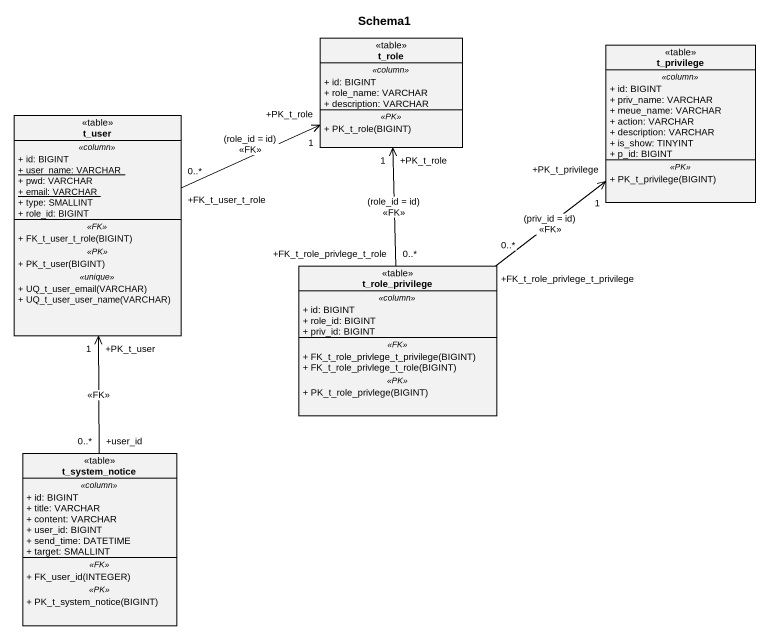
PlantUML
@startuml
title Schema1
hide circle
hide empty members
skinparam classAttributeIconSize 0
class t_role <<table>> {
  .. <<column>> ..
  + id: BIGINT
  + role_name: VARCHAR
  + description: VARCHAR
  .. <<PK>> ..
  + PK_t_role(BIGINT)
}
class t_privilege <<table>> {
  .. <<column>> ..
  + id: BIGINT
  + priv_name: VARCHAR
  + meue_name: VARCHAR
  + action: VARCHAR
  + description: VARCHAR
  + is_show: TINYINT
  + p_id: BIGINT
  .. <<PK>> ..
  + PK_t_privilege(BIGINT)
}
class t_user <<table>> {
  .. <<column>> ..
  + id: BIGINT
  {static} + user_name: VARCHAR
  + pwd: VARCHAR
  {static} + email: VARCHAR
  + type: SMALLINT
  + role_id: BIGINT
  .. <<FK>> ..
  + FK_t_user_t_role(BIGINT)
  .. <<PK>> ..
  + PK_t_user(BIGINT)
  .. <<unique>> ..
  + UQ_t_user_email(VARCHAR)
  + UQ_t_user_user_name(VARCHAR)
}
class t_role_privilege <<table>> {
  .. <<column>> ..
  + id: BIGINT
  + role_id: BIGINT
  + priv_id: BIGINT
  .. <<FK>> ..
  + FK_t_role_privlege_t_privilege(BIGINT)
  + FK_t_role_privlege_t_role(BIGINT)
  .. <<PK>> ..
  + PK_t_role_privlege(BIGINT)
}
class t_system_notice <<table>> {
  .. <<column>> ..
  + id: BIGINT
  + title: VARCHAR
  + content: VARCHAR
  + user_id: BIGINT
  + send_time: DATETIME
  + target: SMALLINT
  .. <<FK>> ..
  + FK_user_id(INTEGER)
  .. <<PK>> ..
  + PK_t_system_notice(BIGINT)
}
t_user "+FK_t_user_t_role\n0..*" -right-> "+PK_t_role\n1" t_role : (role_id = id)\n<<FK>>
t_role_privilege "+FK_t_role_privlege_t_role\n0..*" -up-> "+PK_t_role\n1" t_role : (role_id = id)\n<<FK>>
t_role_privilege "+FK_t_role_privlege_t_privilege\n0..*" -up-> "+PK_t_privilege\n1" t_privilege : (priv_id = id)\n<<FK>>
t_system_notice "+user_id\n0..*" -up-> "+PK_t_user\n1" t_user : <<FK>>
@enduml
